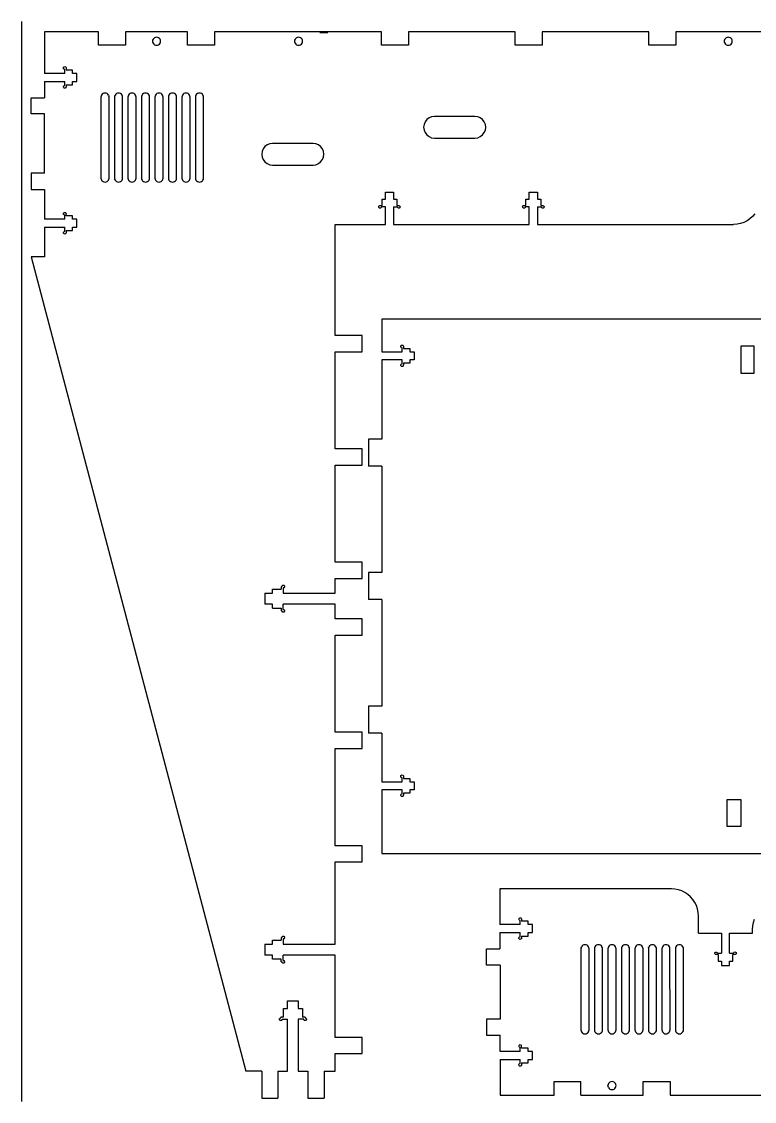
# Model space of a CAD drawing. Extents: x -326 to 216, y -201 to 199.
# Drawn here: x -325.7 to -54.1, y -201.3 to 198.7 of the extents above; entities that cross this region are included whole.
import ezdxf

# ---------------------------------------------------------------- set-up
doc = ezdxf.new("R2010")
doc.units = 0
doc.layers.get('0').update_dxf_attribs({"linetype": 'CONTINUOUS'})

msp = doc.modelspace()

# ---------------------------------------------------------------- linework, layer by layer
for p, q in [((-325.7, 198.71), (-325.7, -201.29)), ((-317.18, 194.93), (-317.18, 179.52)), ((-297.18, 194.93), (-317.18, 194.93)), ((-297.18, 189.93), (-297.18, 194.93)), ((-287.18, 194.93), (-287.18, 189.93)), ((-264.18, 194.93), (-287.18, 194.93)), ((-276.98, 192.18), (-277.13, 191.81)), ((-276.75, 192.49), (-276.98, 192.18)), ((-276.43, 192.72), (-276.75, 192.49)), ((-276.07, 192.87), (-276.43, 192.72)), ((-275.68, 192.93), (-276.07, 192.87)), ((-275.3, 192.87), (-275.68, 192.93)), ((-274.93, 192.72), (-275.3, 192.87)), ((-274.62, 192.49), (-274.93, 192.72)), ((-274.39, 192.18), (-274.62, 192.49)), ((-274.24, 191.81), (-274.39, 192.18)), ((-264.18, 189.93), (-264.18, 194.93)), ((-254.18, 194.93), (-254.18, 189.93)), ((-192.26, 194.93), (-254.18, 194.93)), ((-224.36, 192.18), (-224.51, 191.81)), ((-224.12, 192.49), (-224.36, 192.18)), ((-223.81, 192.72), (-224.12, 192.49)), ((-223.45, 192.87), (-223.81, 192.72)), ((-223.06, 192.93), (-223.45, 192.87)), ((-222.68, 192.87), (-223.06, 192.93)), ((-222.31, 192.72), (-222.68, 192.87)), ((-222, 192.49), (-222.31, 192.72)), ((-221.76, 192.18), (-222, 192.49)), ((-221.61, 191.81), (-221.76, 192.18)), ((-215.22, 194.7), (-212.22, 194.7)), ((-192.26, 189.93), (-192.26, 194.93)), ((-142.75, 194.93), (-182.26, 194.93)), ((-182.26, 194.93), (-182.26, 189.93)), ((-142.75, 189.93), (-142.75, 194.93)), ((-93.28, 194.93), (-132.75, 194.93)), ((-132.75, 194.93), (-132.75, 189.93)), ((-93.28, 189.93), (-93.28, 194.93)), ((-21.27, 194.93), (-83.28, 194.93)), ((-83.28, 194.93), (-83.28, 189.93)), ((-65.13, 192.18), (-65.28, 191.81)), ((-64.89, 192.49), (-65.13, 192.18)), ((-64.58, 192.72), (-64.89, 192.49)), ((-64.22, 192.87), (-64.58, 192.72)), ((-63.83, 192.93), (-64.22, 192.87)), ((-63.44, 192.87), (-63.83, 192.93)), ((-63.08, 192.72), (-63.44, 192.87)), ((-62.77, 192.49), (-63.08, 192.72)), ((-62.53, 192.18), (-62.77, 192.49)), ((-62.38, 191.81), (-62.53, 192.18)), ((-287.18, 189.93), (-297.18, 189.93)), ((-277.13, 191.81), (-277.18, 191.43)), ((-277.18, 191.43), (-277.13, 191.04)), ((-277.13, 191.04), (-276.98, 190.68)), ((-276.98, 190.68), (-276.75, 190.36)), ((-276.75, 190.36), (-276.43, 190.13)), ((-276.43, 190.13), (-276.07, 189.98)), ((-276.07, 189.98), (-275.68, 189.93)), ((-275.68, 189.93), (-275.3, 189.98)), ((-275.3, 189.98), (-274.93, 190.13)), ((-274.93, 190.13), (-274.62, 190.36)), ((-274.62, 190.36), (-274.39, 190.68)), ((-274.39, 190.68), (-274.24, 191.04)), ((-274.18, 191.43), (-274.24, 191.81)), ((-274.24, 191.04), (-274.18, 191.43)), ((-254.18, 189.93), (-264.18, 189.93)), ((-224.51, 191.81), (-224.56, 191.43)), ((-224.56, 191.43), (-224.51, 191.04)), ((-224.51, 191.04), (-224.36, 190.68)), ((-224.36, 190.68), (-224.12, 190.36)), ((-224.12, 190.36), (-223.81, 190.13)), ((-223.81, 190.13), (-223.45, 189.98)), ((-223.45, 189.98), (-223.06, 189.93)), ((-223.06, 189.93), (-222.68, 189.98)), ((-222.68, 189.98), (-222.31, 190.13)), ((-222.31, 190.13), (-222, 190.36)), ((-222, 190.36), (-221.76, 190.68)), ((-221.76, 190.68), (-221.61, 191.04)), ((-221.56, 191.43), (-221.61, 191.81)), ((-221.61, 191.04), (-221.56, 191.43)), ((-182.26, 189.93), (-192.26, 189.93)), ((-132.75, 189.93), (-142.75, 189.93)), ((-83.28, 189.93), (-93.28, 189.93)), ((-65.28, 191.81), (-65.33, 191.43)), ((-65.33, 191.43), (-65.28, 191.04)), ((-65.28, 191.04), (-65.13, 190.68)), ((-65.13, 190.68), (-64.89, 190.36)), ((-64.89, 190.36), (-64.58, 190.13)), ((-64.58, 190.13), (-64.22, 189.98)), ((-64.22, 189.98), (-63.83, 189.93)), ((-63.83, 189.93), (-63.44, 189.98)), ((-63.44, 189.98), (-63.08, 190.13)), ((-63.08, 190.13), (-62.77, 190.36)), ((-62.77, 190.36), (-62.53, 190.68)), ((-62.53, 190.68), (-62.38, 191.04)), ((-62.33, 191.43), (-62.38, 191.81)), ((-62.38, 191.04), (-62.33, 191.43)), ((-310.18, 181.52), (-310.12, 181.77)), ((-310.12, 181.27), (-310.18, 181.52)), ((-310.12, 181.77), (-309.93, 181.95)), ((-309.93, 181.08), (-310.12, 181.27)), ((-309.93, 181.95), (-309.68, 182.02)), ((-309.68, 181.02), (-309.93, 181.08)), ((-309.68, 182.02), (-309.43, 181.95)), ((-309.68, 180.89), (-309.68, 181.02)), ((-309.68, 180.77), (-309.68, 180.89)), ((-309.68, 179.52), (-309.68, 180.77)), ((-309.43, 181.95), (-309.33, 181.87)), ((-309.33, 181.87), (-309.2, 181.65)), ((-309.2, 181.65), (-309.18, 181.52)), ((-309.18, 181.52), (-309.18, 180.77)), ((-306.78, 180.77), (-309.18, 180.77)), ((-306.78, 179.52), (-306.78, 180.77)), ((-309.68, 179.52), (-317.18, 179.52)), ((-317.18, 176.52), (-309.68, 176.52)), ((-317.18, 176.52), (-317.18, 170.52)), ((-309.68, 175.77), (-309.68, 176.52)), ((-305.18, 179.52), (-306.78, 179.52)), ((-306.78, 175.27), (-306.78, 176.52)), ((-306.78, 176.52), (-305.18, 176.52)), ((-305.18, 176.52), (-305.18, 179.52)), ((-310.17, 174.65), (-310.04, 174.87)), ((-310.17, 174.39), (-310.17, 174.65)), ((-310.04, 174.16), (-310.17, 174.39)), ((-310.04, 174.87), (-309.81, 175)), ((-309.93, 174.08), (-310.04, 174.16)), ((-309.68, 174.02), (-309.93, 174.08)), ((-309.81, 175), (-309.68, 175.02)), ((-309.68, 175.02), (-309.68, 175.77)), ((-309.55, 174.03), (-309.68, 174.02)), ((-309.33, 174.16), (-309.55, 174.03)), ((-309.25, 174.27), (-309.33, 174.16)), ((-309.18, 174.52), (-309.25, 174.27)), ((-309.18, 175.27), (-309.18, 174.52)), ((-309.18, 175.27), (-306.78, 175.27)), ((-295.52, 172.05), (-295.83, 171.81)), ((-295.16, 172.2), (-295.52, 172.05)), ((-294.77, 172.25), (-295.16, 172.2)), ((-294.38, 172.2), (-294.77, 172.25)), ((-294.02, 172.05), (-294.38, 172.2)), ((-293.71, 171.81), (-294.02, 172.05)), ((-290.52, 172.05), (-290.83, 171.81)), ((-290.16, 172.2), (-290.52, 172.05)), ((-289.77, 172.25), (-290.16, 172.2)), ((-289.38, 172.2), (-289.77, 172.25)), ((-289.02, 172.05), (-289.38, 172.2)), ((-288.71, 171.81), (-289.02, 172.05)), ((-285.52, 172.05), (-285.83, 171.81)), ((-285.16, 172.2), (-285.52, 172.05)), ((-284.77, 172.25), (-285.16, 172.2)), ((-284.38, 172.2), (-284.77, 172.25)), ((-284.02, 172.05), (-284.38, 172.2)), ((-283.71, 171.81), (-284.02, 172.05)), ((-280.52, 172.05), (-280.83, 171.81)), ((-280.16, 172.2), (-280.52, 172.05)), ((-279.77, 172.25), (-280.16, 172.2)), ((-279.38, 172.2), (-279.77, 172.25)), ((-279.02, 172.05), (-279.38, 172.2)), ((-278.71, 171.81), (-279.02, 172.05)), ((-275.52, 172.05), (-275.83, 171.81)), ((-275.16, 172.2), (-275.52, 172.05)), ((-274.77, 172.25), (-275.16, 172.2)), ((-274.38, 172.2), (-274.77, 172.25)), ((-274.02, 172.05), (-274.38, 172.2)), ((-273.71, 171.81), (-274.02, 172.05)), ((-270.52, 172.05), (-270.83, 171.81)), ((-270.16, 172.2), (-270.52, 172.05)), ((-269.77, 172.25), (-270.16, 172.2)), ((-269.38, 172.2), (-269.77, 172.25)), ((-269.02, 172.05), (-269.38, 172.2)), ((-268.71, 171.81), (-269.02, 172.05)), ((-265.52, 172.05), (-265.83, 171.81)), ((-265.16, 172.2), (-265.52, 172.05)), ((-264.77, 172.25), (-265.16, 172.2)), ((-264.38, 172.2), (-264.77, 172.25)), ((-264.02, 172.05), (-264.38, 172.2)), ((-263.71, 171.81), (-264.02, 172.05)), ((-260.52, 172.05), (-260.83, 171.81)), ((-260.16, 172.2), (-260.52, 172.05)), ((-259.77, 172.25), (-260.16, 172.2)), ((-259.38, 172.2), (-259.77, 172.25)), ((-259.02, 172.05), (-259.38, 172.2)), ((-258.71, 171.81), (-259.02, 172.05)), ((-322.18, 164.52), (-322.18, 170.52)), ((-322.18, 170.52), (-317.18, 170.52)), ((-296.22, 171.14), (-296.27, 170.75)), ((-296.27, 170.75), (-296.27, 140.75)), ((-296.07, 171.5), (-296.22, 171.14)), ((-295.83, 171.81), (-296.07, 171.5)), ((-293.47, 171.5), (-293.71, 171.81)), ((-293.47, 171.5), (-293.32, 171.14)), ((-293.27, 170.75), (-293.32, 171.14)), ((-293.27, 140.75), (-293.27, 170.75)), ((-291.22, 171.14), (-291.27, 170.75)), ((-291.27, 170.75), (-291.27, 140.75)), ((-291.07, 171.5), (-291.22, 171.14)), ((-290.83, 171.81), (-291.07, 171.5)), ((-288.47, 171.5), (-288.71, 171.81)), ((-288.32, 171.14), (-288.47, 171.5)), ((-288.27, 170.75), (-288.32, 171.14)), ((-288.27, 140.75), (-288.27, 170.75)), ((-286.22, 171.14), (-286.27, 170.75)), ((-286.27, 170.75), (-286.27, 140.75)), ((-286.07, 171.5), (-286.22, 171.14)), ((-285.83, 171.81), (-286.07, 171.5)), ((-283.47, 171.5), (-283.71, 171.81)), ((-283.32, 171.14), (-283.47, 171.5)), ((-283.27, 170.75), (-283.32, 171.14)), ((-283.27, 140.75), (-283.27, 170.75)), ((-281.22, 171.14), (-281.27, 170.75)), ((-281.27, 170.75), (-281.27, 140.75)), ((-281.07, 171.5), (-281.22, 171.14)), ((-280.83, 171.81), (-281.07, 171.5)), ((-278.47, 171.5), (-278.71, 171.81)), ((-278.32, 171.14), (-278.47, 171.5)), ((-278.27, 170.75), (-278.32, 171.14)), ((-278.27, 140.75), (-278.27, 170.75)), ((-276.22, 171.14), (-276.27, 170.75)), ((-276.27, 170.75), (-276.27, 140.75)), ((-276.07, 171.5), (-276.22, 171.14)), ((-275.83, 171.81), (-276.07, 171.5)), ((-273.47, 171.5), (-273.71, 171.81)), ((-273.32, 171.14), (-273.47, 171.5)), ((-273.27, 170.75), (-273.32, 171.14)), ((-273.27, 140.75), (-273.27, 170.75)), ((-271.22, 171.14), (-271.27, 170.75)), ((-271.27, 170.75), (-271.27, 140.75)), ((-271.07, 171.5), (-271.22, 171.14)), ((-270.83, 171.81), (-271.07, 171.5)), ((-268.47, 171.5), (-268.71, 171.81)), ((-268.32, 171.14), (-268.47, 171.5)), ((-268.27, 170.75), (-268.32, 171.14)), ((-268.27, 140.75), (-268.27, 170.75)), ((-266.22, 171.14), (-266.27, 170.75)), ((-266.27, 170.75), (-266.27, 140.75)), ((-266.07, 171.5), (-266.22, 171.14)), ((-265.83, 171.81), (-266.07, 171.5)), ((-263.47, 171.5), (-263.71, 171.81)), ((-263.32, 171.14), (-263.47, 171.5)), ((-263.27, 170.75), (-263.32, 171.14)), ((-263.27, 140.75), (-263.27, 170.75)), ((-261.22, 171.14), (-261.27, 170.75)), ((-261.27, 170.75), (-261.27, 140.75)), ((-261.07, 171.5), (-261.22, 171.14)), ((-260.83, 171.81), (-261.07, 171.5)), ((-258.47, 171.5), (-258.71, 171.81)), ((-258.32, 171.14), (-258.47, 171.5)), ((-258.27, 170.75), (-258.32, 171.14)), ((-258.27, 140.75), (-258.27, 170.75)), ((-317.18, 164.52), (-322.18, 164.52)), ((-317.18, 142.52), (-317.18, 164.52)), ((-176.56, 160.61), (-176.7, 159.58)), ((-176.16, 161.58), (-176.56, 160.61)), ((-175.53, 162.4), (-176.16, 161.58)), ((-174.7, 163.04), (-175.53, 162.4)), ((-173.73, 163.44), (-174.7, 163.04)), ((-172.7, 163.58), (-173.73, 163.44)), ((-157.7, 163.58), (-172.7, 163.58)), ((-156.66, 163.44), (-157.7, 163.58)), ((-155.7, 163.04), (-156.66, 163.44)), ((-154.87, 162.4), (-155.7, 163.04)), ((-154.23, 161.58), (-154.87, 162.4)), ((-153.83, 160.61), (-154.23, 161.58)), ((-153.7, 159.58), (-153.83, 160.61)), ((-176.7, 159.58), (-176.56, 158.54)), ((-176.56, 158.54), (-176.16, 157.58)), ((-176.16, 157.58), (-175.53, 156.75)), ((-175.53, 156.75), (-174.7, 156.11)), ((-174.7, 156.11), (-173.73, 155.71)), ((-156.66, 155.71), (-155.7, 156.11)), ((-155.7, 156.11), (-154.87, 156.75)), ((-154.87, 156.75), (-154.23, 157.58)), ((-154.23, 157.58), (-153.83, 158.54)), ((-153.83, 158.54), (-153.7, 159.58)), ((-235.53, 152.4), (-236.16, 151.58)), ((-234.7, 153.04), (-235.53, 152.4)), ((-233.73, 153.44), (-234.7, 153.04)), ((-232.7, 153.58), (-233.73, 153.44)), ((-217.7, 153.58), (-232.7, 153.58)), ((-216.66, 153.44), (-217.7, 153.58)), ((-215.7, 153.04), (-216.66, 153.44)), ((-214.87, 152.4), (-215.7, 153.04)), ((-214.23, 151.58), (-214.87, 152.4)), ((-173.73, 155.71), (-172.7, 155.58)), ((-172.7, 155.58), (-157.7, 155.58)), ((-157.7, 155.58), (-156.66, 155.71)), ((-236.56, 150.61), (-236.7, 149.58)), ((-236.7, 149.58), (-236.56, 148.54)), ((-236.16, 151.58), (-236.56, 150.61)), ((-236.56, 148.54), (-236.16, 147.58)), ((-213.83, 150.61), (-214.23, 151.58)), ((-214.23, 147.58), (-213.83, 148.54)), ((-213.7, 149.58), (-213.83, 150.61)), ((-213.83, 148.54), (-213.7, 149.58)), ((-236.16, 147.58), (-235.53, 146.75)), ((-235.53, 146.75), (-234.7, 146.11)), ((-234.7, 146.11), (-233.73, 145.71)), ((-233.73, 145.71), (-232.7, 145.58)), ((-232.7, 145.58), (-217.7, 145.58)), ((-217.7, 145.58), (-216.66, 145.71)), ((-216.66, 145.71), (-215.7, 146.11)), ((-215.7, 146.11), (-214.87, 146.75)), ((-214.87, 146.75), (-214.23, 147.58)), ((-322.18, 142.52), (-322.18, 136.52)), ((-317.18, 142.52), (-322.18, 142.52)), ((-296.27, 140.75), (-296.22, 140.36)), ((-296.22, 140.36), (-296.07, 140)), ((-296.07, 140), (-295.83, 139.69)), ((-293.71, 139.69), (-293.47, 140)), ((-293.47, 140), (-293.32, 140.36)), ((-293.32, 140.36), (-293.27, 140.75)), ((-291.27, 140.75), (-291.22, 140.36)), ((-291.22, 140.36), (-291.07, 140)), ((-291.07, 140), (-290.83, 139.69)), ((-288.71, 139.69), (-288.47, 140)), ((-288.47, 140), (-288.32, 140.36)), ((-288.32, 140.36), (-288.27, 140.75)), ((-286.27, 140.75), (-286.22, 140.36)), ((-286.22, 140.36), (-286.07, 140)), ((-286.07, 140), (-285.83, 139.69)), ((-283.71, 139.69), (-283.47, 140)), ((-283.47, 140), (-283.32, 140.36)), ((-283.32, 140.36), (-283.27, 140.75)), ((-281.27, 140.75), (-281.22, 140.36)), ((-281.22, 140.36), (-281.07, 140)), ((-281.07, 140), (-280.83, 139.69)), ((-278.71, 139.69), (-278.47, 140)), ((-278.47, 140), (-278.32, 140.36)), ((-278.32, 140.36), (-278.27, 140.75)), ((-276.27, 140.75), (-276.22, 140.36)), ((-276.22, 140.36), (-276.07, 140)), ((-276.07, 140), (-275.83, 139.69)), ((-273.71, 139.69), (-273.47, 140)), ((-273.47, 140), (-273.32, 140.36)), ((-273.32, 140.36), (-273.27, 140.75)), ((-271.27, 140.75), (-271.22, 140.36)), ((-271.22, 140.36), (-271.07, 140)), ((-271.07, 140), (-270.83, 139.69)), ((-268.71, 139.69), (-268.47, 140)), ((-268.47, 140), (-268.32, 140.36)), ((-268.32, 140.36), (-268.27, 140.75)), ((-266.27, 140.75), (-266.22, 140.36)), ((-266.22, 140.36), (-266.07, 140)), ((-266.07, 140), (-265.83, 139.69)), ((-263.71, 139.69), (-263.47, 140)), ((-263.47, 140), (-263.32, 140.36)), ((-263.32, 140.36), (-263.27, 140.75)), ((-261.27, 140.75), (-261.22, 140.36)), ((-261.22, 140.36), (-261.07, 140)), ((-261.07, 140), (-260.83, 139.69)), ((-258.71, 139.69), (-258.47, 140)), ((-258.47, 140), (-258.32, 140.36)), ((-258.32, 140.36), (-258.27, 140.75)), ((-322.18, 136.52), (-317.18, 136.52)), ((-317.18, 136.52), (-317.18, 125.52)), ((-295.83, 139.69), (-295.52, 139.45)), ((-295.52, 139.45), (-295.16, 139.3)), ((-295.16, 139.3), (-294.77, 139.25)), ((-294.77, 139.25), (-294.38, 139.3)), ((-294.38, 139.3), (-294.02, 139.45)), ((-294.02, 139.45), (-293.71, 139.69)), ((-290.83, 139.69), (-290.52, 139.45)), ((-290.52, 139.45), (-290.16, 139.3)), ((-290.16, 139.3), (-289.77, 139.25)), ((-289.77, 139.25), (-289.38, 139.3)), ((-289.38, 139.3), (-289.02, 139.45)), ((-289.02, 139.45), (-288.71, 139.69)), ((-285.83, 139.69), (-285.52, 139.45)), ((-285.52, 139.45), (-285.16, 139.3)), ((-285.16, 139.3), (-284.77, 139.25)), ((-284.77, 139.25), (-284.38, 139.3)), ((-284.38, 139.3), (-284.02, 139.45)), ((-284.02, 139.45), (-283.71, 139.69)), ((-280.83, 139.69), (-280.52, 139.45)), ((-280.52, 139.45), (-280.16, 139.3)), ((-280.16, 139.3), (-279.77, 139.25)), ((-279.77, 139.25), (-279.38, 139.3)), ((-279.38, 139.3), (-279.02, 139.45)), ((-279.02, 139.45), (-278.71, 139.69)), ((-275.83, 139.69), (-275.52, 139.45)), ((-275.52, 139.45), (-275.16, 139.3)), ((-275.16, 139.3), (-274.77, 139.25)), ((-274.77, 139.25), (-274.38, 139.3)), ((-274.38, 139.3), (-274.02, 139.45)), ((-274.02, 139.45), (-273.71, 139.69)), ((-270.83, 139.69), (-270.52, 139.45)), ((-270.52, 139.45), (-270.16, 139.3)), ((-270.16, 139.3), (-269.77, 139.25)), ((-269.77, 139.25), (-269.38, 139.3)), ((-269.38, 139.3), (-269.02, 139.45)), ((-269.02, 139.45), (-268.71, 139.69)), ((-265.83, 139.69), (-265.52, 139.45)), ((-265.52, 139.45), (-265.16, 139.3)), ((-265.16, 139.3), (-264.77, 139.25)), ((-264.77, 139.25), (-264.38, 139.3)), ((-264.38, 139.3), (-264.02, 139.45)), ((-264.02, 139.45), (-263.71, 139.69)), ((-260.83, 139.69), (-260.52, 139.45)), ((-260.52, 139.45), (-260.16, 139.3)), ((-260.16, 139.3), (-259.77, 139.25)), ((-259.77, 139.25), (-259.38, 139.3)), ((-259.38, 139.3), (-259.02, 139.45)), ((-259.02, 139.45), (-258.71, 139.69)), ((-192.1, 132.98), (-190.85, 132.98)), ((-192.1, 130.58), (-192.1, 132.98)), ((-190.85, 135.58), (-187.85, 135.58)), ((-190.85, 132.98), (-190.85, 135.58)), ((-187.85, 135.58), (-187.85, 132.98)), ((-187.85, 132.98), (-186.6, 132.98)), ((-186.6, 132.98), (-186.6, 130.58)), ((-138.8, 132.98), (-137.55, 132.98)), ((-138.8, 130.58), (-138.8, 132.98)), ((-137.55, 135.58), (-134.55, 135.58)), ((-137.55, 132.98), (-137.55, 135.58)), ((-134.55, 135.58), (-134.55, 132.98)), ((-134.55, 132.98), (-133.3, 132.98)), ((-133.3, 132.98), (-133.3, 130.58)), ((-309.93, 127.95), (-309.68, 128.02)), ((-309.68, 128.02), (-309.43, 127.95)), ((-193.35, 130.08), (-193.28, 130.33)), ((-193.28, 129.83), (-193.35, 130.08)), ((-193.28, 130.33), (-193.2, 130.43)), ((-193.1, 129.64), (-193.28, 129.83)), ((-193.2, 130.43), (-192.98, 130.56)), ((-192.85, 129.58), (-193.1, 129.64)), ((-192.98, 130.56), (-192.85, 130.57)), ((-192.85, 130.57), (-192.1, 130.58)), ((-192.6, 129.64), (-192.85, 129.58)), ((-192.41, 129.83), (-192.6, 129.64)), ((-192.35, 130.08), (-192.41, 129.83)), ((-192.1, 130.08), (-192.35, 130.08)), ((-190.85, 130.08), (-192.1, 130.08)), ((-190.85, 123.58), (-190.85, 130.08)), ((-187.85, 130.08), (-187.85, 123.58)), ((-187.85, 130.08), (-186.35, 130.08)), ((-186.6, 130.58), (-185.85, 130.58)), ((-186.33, 129.95), (-186.35, 130.08)), ((-186.2, 129.72), (-186.33, 129.95)), ((-185.98, 129.59), (-186.2, 129.72)), ((-185.72, 129.59), (-185.98, 129.59)), ((-185.85, 130.58), (-185.6, 130.51)), ((-185.49, 129.72), (-185.72, 129.59)), ((-185.6, 130.51), (-185.49, 130.43)), ((-185.49, 130.43), (-185.36, 130.2)), ((-185.41, 129.82), (-185.49, 129.72)), ((-185.41, 129.82), (-185.35, 130.07)), ((-185.35, 130.07), (-185.36, 130.2)), ((-140.05, 130.08), (-139.98, 130.33)), ((-139.98, 129.83), (-140.05, 130.08)), ((-139.98, 130.33), (-139.9, 130.43)), ((-139.8, 129.64), (-139.98, 129.83)), ((-139.9, 130.43), (-139.68, 130.56)), ((-139.55, 129.58), (-139.8, 129.64)), ((-139.68, 130.56), (-139.55, 130.57)), ((-139.55, 130.57), (-138.8, 130.58)), ((-139.3, 129.64), (-139.55, 129.58)), ((-139.11, 129.83), (-139.3, 129.64)), ((-139.05, 130.08), (-139.11, 129.83)), ((-138.8, 130.08), (-139.05, 130.08)), ((-137.55, 130.08), (-138.8, 130.08)), ((-137.55, 123.58), (-137.55, 130.08)), ((-134.55, 130.08), (-134.55, 123.58)), ((-134.55, 130.08), (-133.05, 130.08)), ((-133.3, 130.58), (-132.55, 130.58)), ((-133.03, 129.95), (-133.05, 130.08)), ((-132.9, 129.72), (-133.03, 129.95)), ((-132.68, 129.59), (-132.9, 129.72)), ((-132.42, 129.59), (-132.68, 129.59)), ((-132.55, 130.58), (-132.3, 130.51)), ((-132.19, 129.72), (-132.42, 129.59)), ((-132.3, 130.51), (-132.19, 130.43)), ((-132.19, 130.43), (-132.06, 130.2)), ((-132.11, 129.82), (-132.19, 129.72)), ((-132.05, 130.08), (-132.11, 129.82)), ((-132.05, 130.08), (-132.06, 130.2)), ((-309.68, 125.52), (-317.18, 125.52)), ((-310.18, 127.52), (-310.12, 127.77)), ((-310.12, 127.27), (-310.18, 127.52)), ((-310.12, 127.77), (-309.93, 127.95)), ((-309.93, 127.08), (-310.12, 127.27)), ((-309.68, 127.02), (-309.93, 127.08)), ((-309.68, 126.89), (-309.68, 127.02)), ((-309.68, 126.77), (-309.68, 126.89)), ((-309.68, 125.52), (-309.68, 126.77)), ((-309.43, 127.95), (-309.33, 127.87)), ((-309.33, 127.87), (-309.2, 127.65)), ((-309.2, 127.65), (-309.18, 127.52)), ((-309.18, 126.77), (-309.18, 127.52)), ((-306.78, 126.77), (-309.18, 126.77)), ((-306.78, 125.52), (-306.78, 126.77)), ((-305.18, 125.52), (-306.78, 125.52)), ((-305.18, 122.52), (-305.18, 125.52)), ((-58.04, 124.34), (-59.27, 123.92)), ((-56.86, 124.91), (-58.04, 124.34)), ((-55.78, 125.64), (-56.86, 124.91)), ((-54.79, 126.5), (-55.78, 125.64)), ((-53.93, 127.49), (-54.79, 126.5)), ((-317.18, 122.52), (-309.68, 122.52)), ((-317.18, 122.52), (-317.18, 111.52)), ((-310.17, 120.65), (-310.04, 120.87)), ((-310.17, 120.39), (-310.17, 120.65)), ((-310.04, 120.16), (-310.17, 120.39)), ((-310.04, 120.87), (-309.81, 121)), ((-309.93, 120.08), (-310.04, 120.16)), ((-309.68, 120.02), (-309.93, 120.08)), ((-309.81, 121), (-309.68, 121.02)), ((-309.68, 121.77), (-309.68, 122.52)), ((-309.68, 121.02), (-309.68, 121.77)), ((-309.55, 120.03), (-309.68, 120.02)), ((-309.33, 120.16), (-309.55, 120.03)), ((-309.25, 120.27), (-309.33, 120.16)), ((-309.18, 120.52), (-309.25, 120.27)), ((-309.18, 121.27), (-309.18, 120.52)), ((-309.18, 121.27), (-306.78, 121.27)), ((-306.78, 122.52), (-305.18, 122.52)), ((-306.78, 121.27), (-306.78, 122.52)), ((-209.5, 82.43), (-209.5, 123.58)), ((-209.5, 123.58), (-190.85, 123.58)), ((-187.85, 123.58), (-137.55, 123.58)), ((-134.55, 123.58), (-61.86, 123.58)), ((-60.56, 123.66), (-61.86, 123.58)), ((-59.27, 123.92), (-60.56, 123.66)), ((-322.18, 111.52), (-242.63, -190.07)), ((-317.18, 111.52), (-322.18, 111.52)), ((-192.19, 88.49), (-192.19, 76.39)), ((90.37, 88.49), (-192.19, 88.49)), ((-199.5, 82.43), (-209.5, 82.43)), ((-199.5, 76.43), (-199.5, 82.43)), ((-209.5, 76.43), (-199.5, 76.43)), ((-209.5, 40.43), (-209.5, 76.43)), ((-192.19, 76.39), (-184.69, 76.39)), ((-185.19, 78.39), (-185.12, 78.64)), ((-185.12, 78.14), (-185.19, 78.39)), ((-185.12, 78.64), (-184.94, 78.83)), ((-184.94, 77.96), (-185.12, 78.14)), ((-184.94, 78.83), (-184.69, 78.89)), ((-184.69, 77.89), (-184.94, 77.96)), ((-184.69, 78.89), (-184.44, 78.83)), ((-184.69, 76.39), (-184.69, 77.89)), ((-184.44, 78.83), (-184.33, 78.75)), ((-184.33, 78.75), (-184.2, 78.52)), ((-184.2, 78.52), (-184.19, 77.64)), ((-184.19, 77.64), (-181.79, 77.64)), ((-181.79, 77.64), (-181.79, 76.39)), ((-181.79, 76.39), (-180.19, 76.39)), ((-180.19, 76.39), (-180.19, 73.39)), ((-59.19, 78.49), (-59.19, 68.49)), ((-54.19, 78.49), (-59.19, 78.49)), ((-54.19, 68.49), (-54.19, 78.49)), ((-184.69, 73.39), (-192.19, 73.39)), ((-192.19, 73.39), (-192.18, 44.08)), ((-184.69, 71.89), (-184.69, 73.39)), ((-184.19, 72.14), (-184.19, 71.39)), ((-181.79, 72.14), (-184.19, 72.14)), ((-180.19, 73.39), (-181.79, 73.39)), ((-181.79, 73.39), (-181.79, 72.14)), ((-185.17, 71.52), (-185.04, 71.75)), ((-185.17, 71.26), (-185.17, 71.52)), ((-185.04, 71.04), (-185.17, 71.26)), ((-185.04, 71.75), (-184.82, 71.88)), ((-184.94, 70.96), (-185.04, 71.04)), ((-184.69, 70.89), (-184.94, 70.96)), ((-184.82, 71.88), (-184.69, 71.89)), ((-184.56, 70.91), (-184.69, 70.89)), ((-184.34, 71.04), (-184.56, 70.91)), ((-184.26, 71.14), (-184.34, 71.04)), ((-184.19, 71.39), (-184.26, 71.14)), ((-59.19, 68.49), (-54.19, 68.49)), ((-197.18, 44.08), (-197.18, 34.08)), ((-192.18, 44.08), (-197.18, 44.08)), ((-199.5, 40.43), (-209.5, 40.43)), ((-199.5, 34.43), (-199.5, 40.43)), ((-209.5, -1.57), (-209.5, 34.43)), ((-209.5, 34.43), (-199.5, 34.43)), ((-192.18, 34.08), (-197.18, 34.08)), ((-192.18, 34.08), (-192.18, -5.42)), ((-199.5, -1.57), (-209.5, -1.57)), ((-199.5, -7.57), (-199.5, -1.57)), ((-209.5, -7.57), (-199.5, -7.57)), ((-209.5, -13.07), (-209.5, -7.57)), ((-192.18, -5.42), (-197.18, -5.42)), ((-197.18, -5.42), (-197.18, -15.42)), ((-232.7, -11.57), (-229.5, -11.57)), ((-232.7, -13.07), (-232.7, -11.57)), ((-229.5, -10.57), (-229.2, -10.57)), ((-229.5, -10.57), (-229.5, -11.57)), ((-229.2, -10.57), (-229.18, -10.45)), ((-229.18, -10.45), (-229.13, -10.32)), ((-229.13, -10.32), (-229.05, -10.22)), ((-229.05, -10.22), (-228.95, -10.14)), ((-228.95, -10.14), (-228.83, -10.09)), ((-228.83, -10.09), (-228.7, -10.07)), ((-228.7, -10.07), (-228.57, -10.09)), ((-228.57, -11.06), (-228.7, -11.07)), ((-228.7, -11.07), (-228.7, -13.07)), ((-228.57, -10.09), (-228.45, -10.14)), ((-228.45, -11.01), (-228.57, -11.06)), ((-228.45, -10.14), (-228.34, -10.22)), ((-228.34, -10.93), (-228.45, -11.01)), ((-228.34, -10.22), (-228.26, -10.32)), ((-228.26, -10.82), (-228.34, -10.93)), ((-228.26, -10.32), (-228.21, -10.45)), ((-228.21, -10.7), (-228.26, -10.82)), ((-228.21, -10.45), (-228.2, -10.57)), ((-228.2, -10.57), (-228.21, -10.7)), ((-235.54, -13.07), (-232.7, -13.07)), ((-235.54, -13.07), (-235.54, -17.07)), ((-228.7, -13.07), (-209.5, -13.07)), ((-192.18, -15.42), (-197.18, -15.42)), ((-192.18, -15.42), (-192.18, -54.92)), ((-232.7, -17.07), (-235.54, -17.07)), ((-232.7, -18.57), (-232.7, -17.07)), ((-232.7, -18.57), (-229.5, -18.57)), ((-229.5, -18.57), (-229.5, -19.57)), ((-229.5, -19.57), (-229.2, -19.57)), ((-229.18, -19.7), (-229.2, -19.57)), ((-229.13, -19.82), (-229.18, -19.7)), ((-229.05, -19.93), (-229.13, -19.82)), ((-228.95, -20.01), (-229.05, -19.93)), ((-228.7, -19.07), (-228.7, -17.07)), ((-209.5, -17.07), (-228.7, -17.07)), ((-228.7, -19.07), (-228.57, -19.09)), ((-228.57, -19.09), (-228.45, -19.14)), ((-228.45, -19.14), (-228.34, -19.22)), ((-228.34, -19.93), (-228.45, -20.01)), ((-228.34, -19.22), (-228.26, -19.32)), ((-228.26, -19.82), (-228.34, -19.93)), ((-228.26, -19.32), (-228.21, -19.45)), ((-228.21, -19.7), (-228.26, -19.82)), ((-228.21, -19.45), (-228.2, -19.57)), ((-228.2, -19.57), (-228.21, -19.7)), ((-209.5, -22.57), (-209.5, -17.07)), ((-228.83, -20.06), (-228.95, -20.01)), ((-228.7, -20.07), (-228.83, -20.06)), ((-228.57, -20.06), (-228.7, -20.07)), ((-228.45, -20.01), (-228.57, -20.06)), ((-199.5, -22.57), (-209.5, -22.57)), ((-199.5, -28.57), (-199.5, -22.57)), ((-209.5, -64.57), (-209.5, -28.57)), ((-209.5, -28.57), (-199.5, -28.57)), ((-197.18, -54.92), (-197.19, -64.92)), ((-192.18, -54.92), (-197.18, -54.92)), ((-199.5, -64.57), (-209.5, -64.57)), ((-199.5, -70.57), (-199.5, -64.57)), ((-192.19, -64.92), (-197.19, -64.92)), ((-192.19, -64.92), (-192.19, -82.87)), ((-209.5, -70.57), (-199.5, -70.57)), ((-209.5, -106.57), (-209.5, -70.57)), ((-192.19, -82.87), (-184.69, -82.87)), ((-185.19, -80.87), (-185.12, -80.62)), ((-185.12, -81.12), (-185.19, -80.87)), ((-185.12, -80.62), (-184.94, -80.44)), ((-184.94, -81.3), (-185.12, -81.12)), ((-184.94, -80.44), (-184.69, -80.37)), ((-184.69, -81.37), (-184.94, -81.3)), ((-184.69, -80.37), (-184.44, -80.44)), ((-184.69, -82.87), (-184.69, -81.37)), ((-184.44, -80.44), (-184.34, -80.52)), ((-184.34, -80.52), (-184.21, -80.74)), ((-184.21, -80.74), (-184.19, -81.62)), ((-184.19, -81.62), (-181.79, -81.62)), ((-181.79, -81.62), (-181.79, -82.87)), ((-181.79, -82.87), (-180.19, -82.87)), ((-180.19, -82.87), (-180.19, -85.87)), ((-192.19, -85.87), (-192.18, -109.42)), ((-184.69, -85.87), (-192.19, -85.87)), ((-185.17, -87.74), (-185.04, -87.52)), ((-185.17, -88), (-185.17, -87.74)), ((-185.04, -88.22), (-185.17, -88)), ((-185.04, -87.52), (-184.82, -87.39)), ((-184.82, -87.39), (-184.69, -87.37)), ((-184.69, -87.37), (-184.69, -85.87)), ((-184.19, -87.87), (-184.26, -88.12)), ((-181.79, -87.12), (-184.19, -87.12)), ((-184.19, -87.12), (-184.19, -87.87)), ((-180.19, -85.87), (-181.79, -85.87)), ((-181.79, -85.87), (-181.79, -87.12)), ((-184.94, -88.3), (-185.04, -88.22)), ((-184.69, -88.37), (-184.94, -88.3)), ((-184.56, -88.35), (-184.69, -88.37)), ((-184.34, -88.22), (-184.56, -88.35)), ((-184.26, -88.12), (-184.34, -88.22)), ((-64.18, -89.42), (-59.18, -89.42)), ((-64.18, -99.42), (-64.18, -89.42)), ((-59.18, -89.42), (-59.18, -99.42)), ((-59.18, -99.42), (-64.18, -99.42)), ((-199.5, -106.57), (-209.5, -106.57)), ((-199.5, -112.57), (-199.5, -106.57)), ((-192.18, -109.42), (90.37, -109.42)), ((-209.5, -112.57), (-199.5, -112.57)), ((-209.5, -143.07), (-209.5, -112.57)), ((-84.88, -122.58), (-148.41, -122.6)), ((-148.41, -122.6), (-148.41, -135.77)), ((-83.57, -122.67), (-84.88, -122.58)), ((-82.29, -122.92), (-83.57, -122.67)), ((-81.05, -123.34), (-82.29, -122.92)), ((-79.88, -123.92), (-81.05, -123.34)), ((-78.79, -124.65), (-79.88, -123.92)), ((-77.81, -125.51), (-78.79, -124.65)), ((-76.95, -126.5), (-77.81, -125.51)), ((-76.22, -127.58), (-76.95, -126.5)), ((-75.64, -128.76), (-76.22, -127.58)), ((-75.22, -129.99), (-75.64, -128.76)), ((-74.97, -131.28), (-75.22, -129.99)), ((-74.88, -132.58), (-74.97, -131.28)), ((-140.91, -135.77), (-148.41, -135.77)), ((-141.41, -133.77), (-141.34, -133.52)), ((-141.34, -134.02), (-141.41, -133.77)), ((-141.34, -133.52), (-141.16, -133.34)), ((-141.16, -134.2), (-141.34, -134.02)), ((-141.16, -133.34), (-140.91, -133.27)), ((-140.91, -134.27), (-141.16, -134.2)), ((-140.91, -133.27), (-140.66, -133.34)), ((-140.91, -135.77), (-140.91, -134.27)), ((-140.66, -133.34), (-140.55, -133.41)), ((-140.55, -133.41), (-140.42, -133.64)), ((-140.42, -133.64), (-140.41, -133.77)), ((-140.41, -133.77), (-140.41, -134.52)), ((-138.01, -134.52), (-140.41, -134.52)), ((-138.01, -135.77), (-138.01, -134.52)), ((-136.41, -135.77), (-138.01, -135.77)), ((-136.41, -138.77), (-136.41, -135.77)), ((-74.88, -138.93), (-74.88, -132.58)), ((-54.73, -136.27), (-54.48, -134.99)), ((-54.48, -134.99), (-54.06, -133.75)), ((-148.41, -138.77), (-140.91, -138.77)), ((-148.41, -138.77), (-148.41, -144.79)), ((-140.91, -140.27), (-140.91, -138.77)), ((-138.01, -140.02), (-138.01, -138.77)), ((-138.01, -138.77), (-136.41, -138.77)), ((-74.88, -138.93), (-66.35, -138.93)), ((-66.35, -138.93), (-66.34, -146.43)), ((-63.35, -138.93), (-54.82, -138.93)), ((-63.34, -146.43), (-63.35, -138.93)), ((-54.82, -137.58), (-54.73, -136.27)), ((-54.82, -138.93), (-54.82, -137.58)), ((-235.54, -143.07), (-232.7, -143.07)), ((-235.54, -143.07), (-235.54, -147.07)), ((-232.7, -141.57), (-229.5, -141.57)), ((-232.7, -143.07), (-232.7, -141.57)), ((-229.5, -140.57), (-229.2, -140.57)), ((-229.5, -140.57), (-229.5, -141.57)), ((-229.2, -140.57), (-229.18, -140.45)), ((-229.18, -140.45), (-229.13, -140.32)), ((-229.13, -140.32), (-229.05, -140.22)), ((-229.05, -140.22), (-228.95, -140.14)), ((-228.95, -140.14), (-228.83, -140.09)), ((-228.83, -140.09), (-228.7, -140.07)), ((-228.7, -140.07), (-228.57, -140.09)), ((-228.57, -141.06), (-228.7, -141.07)), ((-228.7, -141.07), (-228.7, -143.07)), ((-228.7, -143.07), (-209.5, -143.07)), ((-228.57, -140.09), (-228.45, -140.14)), ((-228.45, -141.01), (-228.57, -141.06)), ((-228.45, -140.14), (-228.34, -140.22)), ((-228.34, -140.93), (-228.45, -141.01)), ((-228.34, -140.22), (-228.26, -140.32)), ((-228.26, -140.82), (-228.34, -140.93)), ((-228.26, -140.32), (-228.21, -140.45)), ((-228.21, -140.7), (-228.26, -140.82)), ((-228.21, -140.45), (-228.2, -140.57)), ((-228.2, -140.57), (-228.21, -140.7)), ((-141.39, -140.64), (-141.26, -140.41)), ((-141.39, -140.9), (-141.39, -140.64)), ((-141.26, -141.12), (-141.39, -140.9)), ((-141.26, -140.41), (-141.04, -140.29)), ((-141.16, -141.2), (-141.26, -141.12)), ((-140.91, -141.27), (-141.16, -141.2)), ((-141.04, -140.29), (-140.91, -140.27)), ((-140.78, -141.25), (-140.91, -141.27)), ((-140.55, -141.12), (-140.78, -141.25)), ((-140.47, -141.02), (-140.55, -141.12)), ((-140.41, -140.77), (-140.47, -141.02)), ((-140.41, -140.02), (-138.01, -140.02)), ((-140.41, -140.02), (-140.41, -140.77)), ((-117.97, -143.7), (-118.2, -144.02)), ((-117.66, -143.47), (-117.97, -143.7)), ((-117.29, -143.32), (-117.66, -143.47)), ((-116.91, -143.26), (-117.29, -143.32)), ((-116.52, -143.32), (-116.91, -143.26)), ((-116.16, -143.47), (-116.52, -143.32)), ((-115.84, -143.7), (-116.16, -143.47)), ((-115.61, -144.01), (-115.84, -143.7)), ((-112.97, -143.7), (-113.2, -144.01)), ((-112.66, -143.46), (-112.97, -143.7)), ((-112.29, -143.32), (-112.66, -143.46)), ((-111.91, -143.26), (-112.29, -143.32)), ((-111.52, -143.31), (-111.91, -143.26)), ((-111.16, -143.46), (-111.52, -143.31)), ((-110.84, -143.7), (-111.16, -143.46)), ((-110.61, -144.01), (-110.84, -143.7)), ((-107.97, -143.7), (-108.2, -144.01)), ((-107.66, -143.46), (-107.97, -143.7)), ((-107.29, -143.31), (-107.66, -143.46)), ((-106.91, -143.26), (-107.29, -143.31)), ((-106.52, -143.31), (-106.91, -143.26)), ((-106.16, -143.46), (-106.52, -143.31)), ((-105.84, -143.7), (-106.16, -143.46)), ((-105.61, -144.01), (-105.84, -143.7)), ((-102.97, -143.7), (-103.2, -144.01)), ((-102.66, -143.46), (-102.97, -143.7)), ((-102.29, -143.31), (-102.66, -143.46)), ((-101.91, -143.26), (-102.29, -143.31)), ((-101.52, -143.31), (-101.91, -143.26)), ((-101.16, -143.46), (-101.52, -143.31)), ((-100.84, -143.7), (-101.16, -143.46)), ((-100.61, -144.01), (-100.84, -143.7)), ((-97.97, -143.7), (-98.2, -144.01)), ((-97.66, -143.46), (-97.97, -143.7)), ((-97.29, -143.31), (-97.66, -143.46)), ((-96.91, -143.26), (-97.29, -143.31)), ((-96.52, -143.31), (-96.91, -143.26)), ((-96.16, -143.46), (-96.52, -143.31)), ((-95.84, -143.7), (-96.16, -143.46)), ((-95.61, -144.01), (-95.84, -143.7)), ((-92.97, -143.7), (-93.2, -144.01)), ((-92.66, -143.46), (-92.97, -143.7)), ((-92.29, -143.31), (-92.66, -143.46)), ((-91.91, -143.26), (-92.29, -143.31)), ((-91.52, -143.31), (-91.91, -143.26)), ((-91.16, -143.46), (-91.52, -143.31)), ((-90.84, -143.7), (-91.16, -143.46)), ((-90.61, -144.01), (-90.84, -143.7)), ((-87.97, -143.7), (-88.2, -144.01)), ((-87.66, -143.46), (-87.97, -143.7)), ((-87.29, -143.31), (-87.66, -143.46)), ((-86.91, -143.26), (-87.29, -143.31)), ((-86.52, -143.31), (-86.91, -143.26)), ((-86.16, -143.46), (-86.52, -143.31)), ((-85.84, -143.7), (-86.16, -143.46)), ((-85.61, -144.01), (-85.84, -143.7)), ((-82.97, -143.7), (-83.2, -144.01)), ((-82.66, -143.46), (-82.97, -143.7)), ((-82.29, -143.31), (-82.66, -143.46)), ((-81.91, -143.26), (-82.29, -143.31)), ((-81.52, -143.31), (-81.91, -143.26)), ((-81.16, -143.46), (-81.52, -143.31)), ((-80.84, -143.7), (-81.16, -143.46)), ((-80.61, -144.01), (-80.84, -143.7)), ((-232.7, -147.07), (-235.54, -147.07)), ((-232.7, -148.57), (-232.7, -147.07)), ((-228.7, -149.07), (-228.7, -147.07)), ((-209.5, -147.07), (-228.7, -147.07)), ((-209.5, -177.57), (-209.5, -147.07)), ((-153.4, -150.79), (-153.41, -144.79)), ((-153.41, -144.79), (-148.41, -144.79)), ((-118.35, -144.38), (-118.41, -144.77)), ((-118.41, -144.77), (-118.4, -174.77)), ((-118.35, -144.38), (-118.2, -144.02)), ((-115.46, -144.38), (-115.61, -144.01)), ((-115.41, -144.76), (-115.46, -144.38)), ((-115.4, -174.76), (-115.41, -144.76)), ((-113.35, -144.38), (-113.41, -144.76)), ((-113.41, -144.76), (-113.4, -174.76)), ((-113.2, -144.01), (-113.35, -144.38)), ((-110.46, -144.38), (-110.61, -144.01)), ((-110.41, -144.76), (-110.46, -144.38)), ((-110.4, -174.76), (-110.41, -144.76)), ((-108.35, -144.37), (-108.41, -144.76)), ((-108.41, -144.76), (-108.4, -174.76)), ((-108.2, -144.01), (-108.35, -144.37)), ((-105.46, -144.37), (-105.61, -144.01)), ((-105.41, -144.76), (-105.46, -144.37)), ((-105.4, -174.76), (-105.41, -144.76)), ((-103.35, -144.37), (-103.41, -144.76)), ((-103.41, -144.76), (-103.4, -174.76)), ((-103.2, -144.01), (-103.35, -144.37)), ((-100.46, -144.37), (-100.61, -144.01)), ((-100.41, -144.76), (-100.46, -144.37)), ((-100.4, -174.76), (-100.41, -144.76)), ((-98.35, -144.37), (-98.41, -144.76)), ((-98.41, -144.76), (-98.4, -174.76)), ((-98.2, -144.01), (-98.35, -144.37)), ((-95.46, -144.37), (-95.61, -144.01)), ((-95.41, -144.76), (-95.46, -144.37)), ((-95.4, -174.76), (-95.41, -144.76)), ((-93.35, -144.37), (-93.41, -144.76)), ((-93.41, -144.76), (-93.4, -174.76)), ((-93.35, -144.37), (-93.2, -144.01)), ((-90.46, -144.37), (-90.61, -144.01)), ((-90.41, -144.76), (-90.46, -144.37)), ((-90.4, -174.76), (-90.41, -144.76)), ((-88.35, -144.37), (-88.41, -144.76)), ((-88.41, -144.76), (-88.4, -174.76)), ((-88.2, -144.01), (-88.35, -144.37)), ((-85.46, -144.37), (-85.61, -144.01)), ((-85.41, -144.76), (-85.46, -144.37)), ((-85.4, -174.76), (-85.41, -144.76)), ((-83.35, -144.37), (-83.41, -144.76)), ((-83.41, -144.76), (-83.4, -174.76)), ((-83.2, -144.01), (-83.35, -144.37)), ((-80.46, -144.37), (-80.61, -144.01)), ((-80.41, -144.76), (-80.46, -144.37)), ((-80.4, -174.76), (-80.41, -144.76)), ((-68.84, -146.43), (-68.78, -146.18)), ((-68.83, -146.56), (-68.84, -146.43)), ((-68.7, -146.78), (-68.83, -146.56)), ((-68.78, -146.18), (-68.7, -146.08)), ((-68.7, -146.08), (-68.47, -145.95)), ((-68.59, -146.86), (-68.7, -146.78)), ((-68.34, -146.93), (-68.59, -146.86)), ((-68.47, -145.95), (-68.21, -145.95)), ((-67.59, -146.93), (-68.34, -146.93)), ((-68.21, -145.95), (-67.99, -146.08)), ((-67.99, -146.08), (-67.86, -146.3)), ((-67.86, -146.3), (-67.84, -146.43)), ((-67.84, -146.43), (-66.34, -146.43)), ((-67.59, -146.93), (-67.59, -149.33)), ((-63.34, -146.43), (-61.84, -146.43)), ((-62.09, -149.33), (-62.09, -146.93)), ((-61.34, -146.93), (-62.09, -146.93)), ((-61.84, -146.43), (-61.78, -146.18)), ((-61.78, -146.18), (-61.59, -146)), ((-61.59, -146), (-61.34, -145.93)), ((-61.34, -145.93), (-61.09, -146)), ((-61.21, -146.91), (-61.34, -146.93)), ((-60.99, -146.78), (-61.21, -146.91)), ((-61.09, -146), (-60.91, -146.18)), ((-60.91, -146.68), (-60.99, -146.78)), ((-60.91, -146.18), (-60.84, -146.43)), ((-60.84, -146.43), (-60.91, -146.68)), ((-229.5, -148.57), (-232.7, -148.57)), ((-229.5, -149.57), (-229.5, -148.57)), ((-229.5, -149.57), (-229.2, -149.57)), ((-229.18, -149.7), (-229.2, -149.57)), ((-229.13, -149.82), (-229.18, -149.7)), ((-229.05, -149.93), (-229.13, -149.82)), ((-228.95, -150.01), (-229.05, -149.93)), ((-228.83, -150.06), (-228.95, -150.01)), ((-228.7, -150.07), (-228.83, -150.06)), ((-228.7, -149.07), (-228.57, -149.09)), ((-228.57, -150.06), (-228.7, -150.07)), ((-228.57, -149.09), (-228.45, -149.14)), ((-228.45, -150.01), (-228.57, -150.06)), ((-228.45, -149.14), (-228.34, -149.22)), ((-228.34, -149.93), (-228.45, -150.01)), ((-228.34, -149.22), (-228.26, -149.32)), ((-228.26, -149.82), (-228.34, -149.93)), ((-228.26, -149.32), (-228.21, -149.45)), ((-228.21, -149.7), (-228.26, -149.82)), ((-228.21, -149.45), (-228.2, -149.57)), ((-228.2, -149.57), (-228.21, -149.7)), ((-148.4, -150.79), (-153.4, -150.79)), ((-148.4, -150.79), (-148.4, -170.77)), ((-67.59, -149.33), (-66.34, -149.33)), ((-66.34, -149.33), (-66.34, -150.93)), ((-66.34, -150.93), (-63.34, -150.93)), ((-63.34, -149.33), (-62.09, -149.33)), ((-63.34, -150.93), (-63.34, -149.33)), ((-228.65, -170.07), (-228.65, -166.87)), ((-228.65, -166.87), (-227.15, -166.87)), ((-227.15, -164.03), (-223.15, -164.03)), ((-227.15, -166.87), (-227.15, -164.03)), ((-223.15, -164.03), (-223.15, -166.87)), ((-223.15, -166.87), (-221.65, -166.87)), ((-221.65, -166.87), (-221.65, -170.07)), ((-230.15, -170.87), (-230.13, -170.75)), ((-230.13, -171), (-230.15, -170.87)), ((-230.13, -170.75), (-230.08, -170.62)), ((-230.08, -171.12), (-230.13, -171)), ((-230.08, -170.62), (-230, -170.52)), ((-230, -171.23), (-230.08, -171.12)), ((-230, -170.52), (-229.9, -170.44)), ((-229.9, -171.31), (-230, -171.23)), ((-229.9, -170.44), (-229.78, -170.39)), ((-229.78, -171.36), (-229.9, -171.31)), ((-229.78, -170.39), (-229.65, -170.37)), ((-229.65, -171.37), (-229.78, -171.36)), ((-228.65, -170.07), (-229.65, -170.07)), ((-229.65, -170.07), (-229.65, -170.37)), ((-229.52, -171.36), (-229.65, -171.37)), ((-229.4, -171.31), (-229.52, -171.36)), ((-229.29, -171.23), (-229.4, -171.31)), ((-229.21, -171.12), (-229.29, -171.23)), ((-229.16, -171), (-229.21, -171.12)), ((-229.15, -170.87), (-229.16, -171)), ((-229.15, -170.87), (-227.15, -170.87)), ((-227.15, -190.07), (-227.15, -170.87)), ((-223.15, -170.87), (-223.15, -190.07)), ((-221.15, -170.87), (-223.15, -170.87)), ((-220.65, -170.07), (-221.65, -170.07)), ((-221.13, -171), (-221.15, -170.87)), ((-221.08, -171.12), (-221.13, -171)), ((-221, -171.23), (-221.08, -171.12)), ((-220.9, -171.31), (-221, -171.23)), ((-220.78, -171.36), (-220.9, -171.31)), ((-220.65, -171.37), (-220.78, -171.36)), ((-220.65, -170.07), (-220.65, -170.37)), ((-220.65, -170.37), (-220.52, -170.39)), ((-220.52, -171.36), (-220.65, -171.37)), ((-220.52, -170.39), (-220.4, -170.44)), ((-220.4, -171.31), (-220.52, -171.36)), ((-220.4, -170.44), (-220.29, -170.52)), ((-220.29, -171.23), (-220.4, -171.31)), ((-220.29, -170.52), (-220.21, -170.62)), ((-220.21, -171.12), (-220.29, -171.23)), ((-220.21, -170.62), (-220.16, -170.75)), ((-220.16, -171), (-220.21, -171.12)), ((-220.16, -170.75), (-220.15, -170.87)), ((-220.15, -170.87), (-220.16, -171)), ((-153.4, -170.77), (-153.4, -176.77)), ((-148.4, -170.77), (-153.4, -170.77)), ((-118.4, -174.77), (-118.35, -175.15)), ((-118.35, -175.15), (-118.2, -175.52)), ((-118.2, -175.52), (-117.96, -175.83)), ((-117.96, -175.83), (-117.65, -176.06)), ((-116.15, -176.06), (-115.84, -175.83)), ((-115.84, -175.83), (-115.6, -175.51)), ((-115.6, -175.51), (-115.45, -175.15)), ((-115.45, -175.15), (-115.4, -174.76)), ((-113.4, -174.76), (-113.35, -175.15)), ((-113.35, -175.15), (-113.2, -175.51)), ((-113.2, -175.51), (-112.96, -175.82)), ((-112.96, -175.82), (-112.65, -176.06)), ((-111.15, -176.06), (-110.84, -175.82)), ((-110.84, -175.82), (-110.6, -175.51)), ((-110.6, -175.51), (-110.45, -175.15)), ((-110.45, -175.15), (-110.4, -174.76)), ((-108.4, -174.76), (-108.35, -175.15)), ((-108.35, -175.15), (-108.2, -175.51)), ((-108.2, -175.51), (-107.96, -175.82)), ((-107.96, -175.82), (-107.65, -176.06)), ((-106.15, -176.06), (-105.84, -175.82)), ((-105.84, -175.82), (-105.6, -175.51)), ((-105.6, -175.51), (-105.45, -175.15)), ((-105.45, -175.15), (-105.4, -174.76)), ((-103.4, -174.76), (-103.35, -175.15)), ((-103.35, -175.15), (-103.2, -175.51)), ((-103.2, -175.51), (-102.96, -175.82)), ((-102.96, -175.82), (-102.65, -176.06)), ((-101.15, -176.06), (-100.84, -175.82)), ((-100.84, -175.82), (-100.6, -175.51)), ((-100.6, -175.51), (-100.45, -175.15)), ((-100.45, -175.15), (-100.4, -174.76)), ((-98.4, -174.76), (-98.35, -175.15)), ((-98.35, -175.15), (-98.2, -175.51)), ((-98.2, -175.51), (-97.96, -175.82)), ((-97.96, -175.82), (-97.65, -176.06)), ((-96.15, -176.06), (-95.84, -175.82)), ((-95.84, -175.82), (-95.6, -175.51)), ((-95.6, -175.51), (-95.45, -175.15)), ((-95.45, -175.15), (-95.4, -174.76)), ((-93.4, -174.76), (-93.35, -175.15)), ((-93.35, -175.15), (-93.2, -175.51)), ((-93.2, -175.51), (-92.96, -175.82)), ((-92.96, -175.82), (-92.65, -176.06)), ((-91.15, -176.06), (-90.84, -175.82)), ((-90.84, -175.82), (-90.6, -175.51)), ((-90.6, -175.51), (-90.45, -175.15)), ((-90.45, -175.15), (-90.4, -174.76)), ((-88.4, -174.76), (-88.35, -175.15)), ((-88.35, -175.15), (-88.2, -175.51)), ((-88.2, -175.51), (-87.96, -175.82)), ((-87.96, -175.82), (-87.65, -176.06)), ((-86.15, -176.06), (-85.84, -175.82)), ((-85.84, -175.82), (-85.6, -175.51)), ((-85.6, -175.51), (-85.45, -175.15)), ((-85.45, -175.15), (-85.4, -174.76)), ((-83.4, -174.76), (-83.35, -175.15)), ((-83.35, -175.15), (-83.2, -175.51)), ((-83.2, -175.51), (-82.96, -175.82)), ((-82.96, -175.82), (-82.65, -176.06)), ((-81.15, -176.06), (-80.84, -175.82)), ((-80.84, -175.82), (-80.6, -175.51)), ((-80.6, -175.51), (-80.45, -175.15)), ((-80.45, -175.15), (-80.4, -174.76)), ((-199.5, -177.57), (-209.5, -177.57)), ((-199.5, -183.57), (-199.5, -177.57)), ((-153.4, -176.77), (-148.4, -176.77)), ((-148.4, -182.77), (-148.4, -176.77)), ((-117.65, -176.06), (-117.29, -176.21)), ((-117.29, -176.21), (-116.9, -176.26)), ((-116.9, -176.26), (-116.51, -176.21)), ((-116.51, -176.21), (-116.15, -176.06)), ((-112.65, -176.06), (-112.29, -176.21)), ((-112.29, -176.21), (-111.9, -176.26)), ((-111.9, -176.26), (-111.51, -176.21)), ((-111.51, -176.21), (-111.15, -176.06)), ((-107.65, -176.06), (-107.29, -176.21)), ((-107.29, -176.21), (-106.9, -176.26)), ((-106.9, -176.26), (-106.51, -176.21)), ((-106.51, -176.21), (-106.15, -176.06)), ((-102.65, -176.06), (-102.29, -176.21)), ((-102.29, -176.21), (-101.9, -176.26)), ((-101.9, -176.26), (-101.51, -176.21)), ((-101.51, -176.21), (-101.15, -176.06)), ((-97.65, -176.06), (-97.29, -176.21)), ((-97.29, -176.21), (-96.9, -176.26)), ((-96.9, -176.26), (-96.51, -176.21)), ((-96.51, -176.21), (-96.15, -176.06)), ((-92.65, -176.06), (-92.29, -176.21)), ((-92.29, -176.21), (-91.9, -176.26)), ((-91.9, -176.26), (-91.51, -176.21)), ((-91.51, -176.21), (-91.15, -176.06)), ((-87.65, -176.06), (-87.29, -176.21)), ((-87.29, -176.21), (-86.9, -176.26)), ((-86.9, -176.26), (-86.51, -176.21)), ((-86.51, -176.21), (-86.15, -176.06)), ((-82.65, -176.06), (-82.29, -176.21)), ((-82.29, -176.21), (-81.9, -176.26)), ((-81.9, -176.26), (-81.51, -176.21)), ((-81.51, -176.21), (-81.15, -176.06)), ((-209.5, -183.57), (-199.5, -183.57)), ((-209.5, -190.07), (-209.5, -183.57)), ((-140.9, -182.77), (-148.4, -182.77)), ((-141.4, -180.77), (-141.33, -180.52)), ((-141.33, -181.02), (-141.4, -180.77)), ((-141.33, -180.52), (-141.15, -180.34)), ((-141.15, -181.2), (-141.33, -181.02)), ((-141.15, -180.34), (-140.9, -180.27)), ((-140.9, -181.27), (-141.15, -181.2)), ((-140.9, -180.27), (-140.65, -180.34)), ((-140.9, -182.77), (-140.9, -181.27)), ((-140.65, -180.34), (-140.54, -180.42)), ((-140.54, -180.42), (-140.41, -180.64)), ((-140.4, -180.77), (-140.41, -180.64)), ((-140.4, -181.52), (-140.4, -180.77)), ((-140, -181.52), (-140.4, -181.52)), ((-138, -181.52), (-140, -181.52)), ((-138, -182.77), (-138, -181.52)), ((-136.4, -182.77), (-138, -182.77)), ((-136.4, -185.77), (-136.4, -182.77)), ((-148.4, -185.77), (-140.9, -185.77)), ((-148.4, -185.77), (-148.39, -198.95)), ((-141.38, -187.64), (-141.25, -187.42)), ((-141.38, -187.9), (-141.38, -187.64)), ((-141.25, -188.12), (-141.38, -187.9)), ((-141.25, -187.42), (-141.03, -187.29)), ((-141.03, -187.29), (-140.9, -187.27)), ((-140.9, -187.27), (-140.9, -185.77)), ((-140.4, -187.77), (-140.46, -188.02)), ((-140.4, -187.02), (-138, -187.02)), ((-140.4, -187.02), (-140.4, -187.77)), ((-138, -185.77), (-136.4, -185.77)), ((-138, -187.02), (-138, -185.77)), ((-236.72, -190.07), (-242.63, -190.07)), ((-236.72, -190.07), (-236.72, -200.07)), ((-230.72, -190.07), (-227.15, -190.07)), ((-230.72, -190.07), (-230.72, -200.07)), ((-223.15, -190.07), (-219.57, -190.07)), ((-219.57, -190.07), (-219.57, -200.07)), ((-213.57, -190.07), (-209.5, -190.07)), ((-213.57, -190.07), (-213.57, -200.07)), ((-141.15, -188.2), (-141.25, -188.12)), ((-140.9, -188.27), (-141.15, -188.2)), ((-140.77, -188.25), (-140.9, -188.27)), ((-140.54, -188.12), (-140.77, -188.25)), ((-140.46, -188.02), (-140.54, -188.12)), ((-128.39, -193.94), (-118.39, -193.94)), ((-128.39, -198.94), (-128.39, -193.94)), ((-118.39, -198.94), (-118.39, -193.94)), ((-108.34, -195.05), (-108.39, -195.44)), ((-108.34, -195.83), (-108.39, -195.44)), ((-108.19, -194.69), (-108.34, -195.05)), ((-108.19, -196.19), (-108.34, -195.83)), ((-107.96, -194.38), (-108.19, -194.69)), ((-107.64, -194.14), (-107.96, -194.38)), ((-107.28, -193.99), (-107.64, -194.14)), ((-106.89, -193.94), (-107.28, -193.99)), ((-106.51, -193.99), (-106.89, -193.94)), ((-106.14, -194.14), (-106.51, -193.99)), ((-105.83, -194.38), (-106.14, -194.14)), ((-105.6, -194.69), (-105.83, -194.38)), ((-105.45, -195.05), (-105.6, -194.69)), ((-105.6, -196.19), (-105.45, -195.83)), ((-105.39, -195.44), (-105.45, -195.05)), ((-105.45, -195.83), (-105.39, -195.44)), ((-95.39, -193.94), (-85.39, -193.93)), ((-95.39, -198.94), (-95.39, -193.94)), ((-85.39, -193.93), (-85.39, -198.93)), ((-148.39, -198.95), (-128.39, -198.94)), ((-118.39, -198.94), (-95.39, -198.94)), ((-108.19, -196.19), (-107.95, -196.5)), ((-107.95, -196.5), (-107.64, -196.74)), ((-107.64, -196.74), (-107.28, -196.89)), ((-107.28, -196.89), (-106.89, -196.94)), ((-106.89, -196.94), (-106.51, -196.89)), ((-106.51, -196.89), (-106.14, -196.74)), ((-106.14, -196.74), (-105.83, -196.5)), ((-105.83, -196.5), (-105.6, -196.19)), ((-85.39, -198.93), (-23.39, -198.92)), ((-236.72, -200.07), (-230.72, -200.07)), ((-219.57, -200.07), (-213.57, -200.07))]:
    msp.add_line(p, q)

doc.saveas('drawing.dxf')
